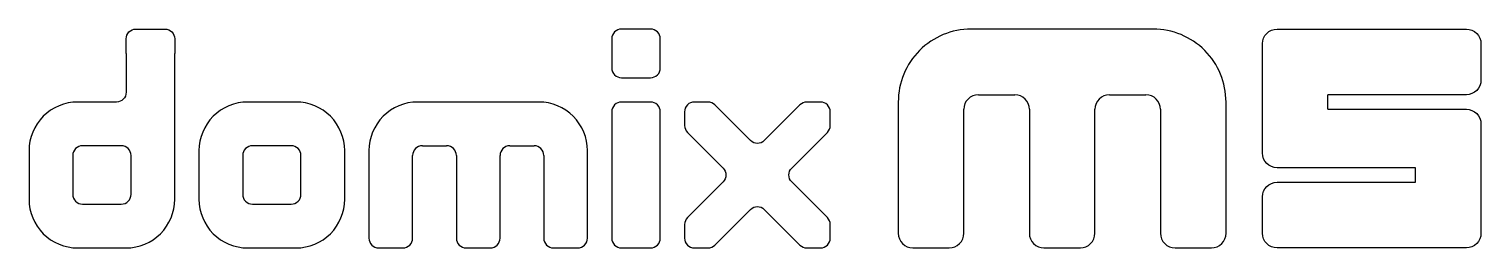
# Model space of a CAD drawing. Extents: x 229 to 528, y 520 to 565.
import ezdxf

# ---------------------------------------------------------------- set-up
doc = ezdxf.new("R2010")
doc.units = 0
doc.header["$MEASUREMENT"] = 0

msp = doc.modelspace()

# ---------------------------------------------------------------- linework, layer by layer
at = {"linetype": 'Continuous'}
for p, q in [((424.23, 551.93), (431.73, 551.93)), ((451.23, 551.93), (458.73, 551.93)), ((496.23, 548.93), (496.23, 551.93)), ((309.73, 541.43), (314.73, 541.43)), ((327.73, 541.43), (332.73, 541.43)), ((514.23, 533.93), (514.23, 536.93))]:
    msp.add_line(p, q, dxfattribs=at)
for points in [[(248.73, 560.43), (248.73, 563.43, -0.414214), (250.73, 565.43), (256.73, 565.43, -0.414214), (258.73, 563.43), (258.73, 560.43)], [(452.73, 565.43), (422.73, 565.43, 0.414214), (407.73, 550.43), (407.73, 523.43, 0.414214), (410.73, 520.43), (418.23, 520.43, 0.414214), (421.23, 523.43), (421.23, 548.93)], [(461.73, 548.93), (461.73, 523.43, 0.414214), (464.73, 520.43), (472.23, 520.43, 0.414214), (475.23, 523.43), (475.23, 550.43, 0.414214), (460.23, 565.43), (452.73, 565.43)], [(514.23, 536.93), (485.73, 536.93, -0.414214), (482.73, 539.93), (482.73, 562.43, -0.414214), (485.73, 565.43), (524.73, 565.43, -0.414214), (527.73, 562.43), (527.73, 554.93, -0.414214), (524.73, 551.93), (496.23, 551.93)], [(248.73, 560.43), (248.73, 552.43, -0.414214), (246.73, 550.43), (238.73, 550.43, 0.414214), (228.73, 540.43), (228.73, 530.43, 0.414214), (238.73, 520.43), (248.73, 520.43, 0.414214), (258.73, 530.43), (258.73, 550.43)], [(328.73, 550.43), (308.73, 550.43, 0.414214), (298.73, 540.43), (298.73, 522.43, 0.414214), (300.73, 520.43), (305.73, 520.43, 0.414214), (307.73, 522.43), (307.73, 539.43)], [(334.73, 539.43), (334.73, 522.43, 0.414214), (336.73, 520.43), (341.73, 520.43, 0.414214), (343.73, 522.43), (343.73, 540.43, 0.414214), (333.73, 550.43), (328.73, 550.43)], [(434.73, 548.93), (434.73, 523.43, 0.414214), (437.73, 520.43), (445.23, 520.43, 0.414214), (448.23, 523.43), (448.23, 548.93)], [(496.23, 548.93), (524.73, 548.93, -0.414214), (527.73, 545.93), (527.73, 523.43, -0.414214), (524.73, 520.43), (485.73, 520.43, -0.414214), (482.73, 523.43), (482.73, 530.93, -0.414214), (485.73, 533.93), (514.23, 533.93)], [(316.73, 539.43), (316.73, 522.43, 0.414214), (318.73, 520.43), (323.73, 520.43, 0.414214), (325.73, 522.43), (325.73, 539.43)]]:
    msp.add_lwpolyline(points, format="xyb", dxfattribs=at)
for points in [[(356.73, 565.43), (350.73, 565.43, 0.414214), (348.73, 563.43), (348.73, 557.43, 0.414214), (350.73, 555.43), (356.73, 555.43, 0.414214), (358.73, 557.43), (358.73, 563.43, 0.414214)], [(273.73, 520.43), (283.73, 520.43, 0.414214), (293.73, 530.43), (293.73, 540.43, 0.414214), (283.73, 550.43), (273.73, 550.43, 0.414214), (263.73, 540.43), (263.73, 530.43, 0.414214)], [(350.73, 520.43), (356.73, 520.43, 0.414214), (358.73, 522.43), (358.73, 548.43, 0.414214), (356.73, 550.43), (350.73, 550.43, 0.414214), (348.73, 548.43), (348.73, 522.43, 0.414214)], [(368.56, 550.43), (365.73, 550.43, 0.414214), (363.73, 548.43), (363.73, 545.6, 0.198912), (364.32, 544.19), (371.66, 536.84, -0.414214), (371.66, 534.02), (364.32, 526.67, 0.198912), (363.73, 525.26), (363.73, 522.43, 0.414214), (365.73, 520.43), (368.56, 520.43, 0.198912), (369.97, 521.02), (377.32, 528.36, -0.414214), (380.14, 528.36), (387.49, 521.02, 0.198912), (388.9, 520.43), (391.73, 520.43, 0.414214), (393.73, 522.43), (393.73, 525.26, 0.198912), (393.14, 526.67), (385.8, 534.02, -0.414214), (385.8, 536.84), (393.14, 544.19, 0.198912), (393.73, 545.6), (393.73, 548.43, 0.414214), (391.73, 550.43), (388.9, 550.43, 0.198912), (387.49, 549.84), (380.14, 542.5, -0.414214), (377.32, 542.5), (369.97, 549.84, 0.198912)], [(249.73, 531.43), (249.73, 539.43, 0.414214), (247.73, 541.43), (239.73, 541.43, 0.414214), (237.73, 539.43), (237.73, 531.43, 0.414214), (239.73, 529.43), (247.73, 529.43, 0.414214)], [(284.73, 531.43), (284.73, 539.43, 0.414214), (282.73, 541.43), (274.73, 541.43, 0.414214), (272.73, 539.43), (272.73, 531.43, 0.414214), (274.73, 529.43), (282.73, 529.43, 0.414214)]]:
    msp.add_lwpolyline(points, format="xyb", close=True, dxfattribs=at)
msp.add_lwpolyline([(258.73, 550.43), (258.73, 560.43)], dxfattribs=at)
for centre, radius, start, end in [((424.23, 548.93), 3, 90, 180), ((431.73, 548.93), 3, 0, 90), ((451.23, 548.93), 3, 90, 180), ((458.73, 548.93), 3, 0, 90), ((309.73, 539.43), 2, 90, 180), ((314.73, 539.43), 2, 0, 90), ((327.73, 539.43), 2, 90, 180), ((332.73, 539.43), 2, 0, 90)]:
    msp.add_arc(centre, radius, start, end, dxfattribs=at)

doc.saveas('drawing.dxf')
